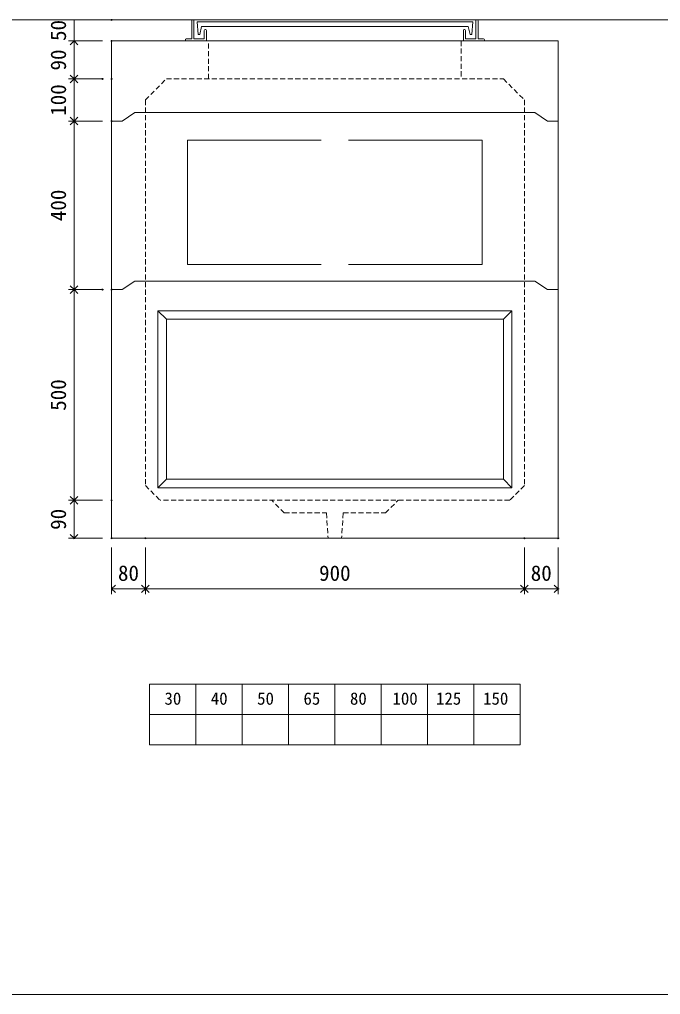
# Model space of a CAD drawing. Units: millimetres, scale not verified. Extents: x -4890 to 4890, y -2339 to 2340.
# Drawn here: x 1846 to 3368, y -1935 to 378 of the extents above; entities that cross this region are included whole.
import ezdxf
from ezdxf.enums import TextEntityAlignment as Align

# ---------------------------------------------------------------- set-up
doc = ezdxf.new("R2010")
doc.units = ezdxf.units.MM
doc.header["$LTSCALE"] = 10
doc.header["$PDMODE"] = 32
doc.header["$PDSIZE"] = 2
doc.linetypes.add('DASHED1', pattern=[1.8, 1.2, -0.6])
doc.linetypes.add('USER2', pattern=[50.8, 31.75, -6.35, 6.35, -6.35])
doc.layers.add('0-1_Defpoints', color=7, linetype='Continuous')
for name, color, linetype, lineweight in [('0-2_waku', 7, 'Continuous', 18), ('0-3_gaikei', 7, 'Continuous', 18), ('0-4_kakure', 7, 'DASHED1', 5), ('0-5_sunpou', 7, 'Continuous', 5), ('0-9_uchigawa', 6, 'Continuous', 18), ('0-B_futa', 3, 'Continuous', 18), ('0-C_GL', 4, 'Continuous', 18), ('0-E_文字１', 7, 'Continuous', 18), ('1-3_uchigawa2', 6, 'USER2', 18)]:
    doc.layers.add(name, color=color, linetype=linetype, lineweight=lineweight)
doc.styles.add('ＭＳ ゴシック', font='')
doc.styles.get('ＭＳ ゴシック').set_extended_font_data('MS Gothic')

# ---------------------------------------------------------------- blocks, each defined once
blk = doc.blocks.new('_Open90')
at = {"layer": '0-5_sunpou'}
blk.add_line((0, 0), (-1, 0), dxfattribs=at)
blk.add_lwpolyline([(-0.5, 0.5), (0, 0), (-0.5, -0.5)], dxfattribs=at)
blk = doc.blocks.new('D96')
at = {"layer": '0-1_Defpoints'}
for p in [(3512.32, 1902.03), (3423, 1402.03), (3512.32, 1402.03)]:
    blk.add_point(p, dxfattribs=at)
at = {"layer": '0-5_sunpou'}
for p, q in [((3490.32, 1902.03), (3410, 1902.03)), ((3423, 1884.03), (3423, 1420.03)), ((3490.32, 1402.03), (3410, 1402.03))]:
    blk.add_line(p, q, dxfattribs=at)
at = {"layer": '0-5_sunpou', "xscale": 18, "yscale": 18}
for p, rotation in [((3423, 1902.03), 90), ((3423, 1402.03), 270)]:
    blk.add_blockref('_Open90', p, dxfattribs=dict(at, rotation=rotation))
at = {"layer": '0-5_sunpou', "style": 'ＭＳ ゴシック'}
blk.add_text('500', height=36.66, rotation=90, dxfattribs=at).set_placement((3415, 1614.53), align=Align.BOTTOM_LEFT)
blk = doc.blocks.new('D97')
at = {"layer": '0-1_Defpoints'}
for p in [(3512.32, 1402.03), (3423, 1312.03), (3512.32, 1312.03)]:
    blk.add_point(p, dxfattribs=at)
at = {"layer": '0-5_sunpou'}
for p, q in [((3490.32, 1402.03), (3410, 1402.03)), ((3423, 1384.03), (3423, 1330.03)), ((3490.32, 1312.03), (3410, 1312.03))]:
    blk.add_line(p, q, dxfattribs=at)
at = {"layer": '0-5_sunpou', "xscale": 18, "yscale": 18}
for p, rotation in [((3423, 1402.03), 90), ((3423, 1312.03), 270)]:
    blk.add_blockref('_Open90', p, dxfattribs=dict(at, rotation=rotation))
at = {"layer": '0-5_sunpou', "style": 'ＭＳ ゴシック'}
blk.add_text('90', height=36.66, rotation=90, dxfattribs=at).set_placement((3415, 1332.03), align=Align.BOTTOM_LEFT)
blk = doc.blocks.new('D98')
at = {"layer": '0-1_Defpoints'}
for p in [(3512.32, 1312.03), (3592.32, 1312.03), (3592.32, 1192)]:
    blk.add_point(p, dxfattribs=at)
at = {"layer": '0-5_sunpou'}
for p, q in [((3512.32, 1290.03), (3512.32, 1179)), ((3592.32, 1290.03), (3592.32, 1179)), ((3530.32, 1192), (3574.32, 1192))]:
    blk.add_line(p, q, dxfattribs=at)
at = {"layer": '0-5_sunpou', "xscale": 18, "yscale": 18, "rotation": 180}
blk.add_blockref('_Open90', (3512.32, 1192), dxfattribs=at)
at = {"layer": '0-5_sunpou', "xscale": 18, "yscale": 18}
blk.add_blockref('_Open90', (3592.32, 1192), dxfattribs=at)
at = {"layer": '0-5_sunpou', "style": 'ＭＳ ゴシック'}
blk.add_text('80', height=36.66, dxfattribs=at).set_placement((3527.32, 1200), align=Align.BOTTOM_LEFT)
blk = doc.blocks.new('D99')
at = {"layer": '0-1_Defpoints'}
for p in [(3592.32, 1312.03), (4492.32, 1312.03), (4492.32, 1192)]:
    blk.add_point(p, dxfattribs=at)
at = {"layer": '0-5_sunpou'}
for p, q in [((3592.32, 1290.03), (3592.32, 1179)), ((4492.32, 1290.03), (4492.32, 1179)), ((3610.32, 1192), (4474.32, 1192))]:
    blk.add_line(p, q, dxfattribs=at)
at = {"layer": '0-5_sunpou', "xscale": 18, "yscale": 18, "rotation": 180}
blk.add_blockref('_Open90', (3592.32, 1192), dxfattribs=at)
at = {"layer": '0-5_sunpou', "xscale": 18, "yscale": 18}
blk.add_blockref('_Open90', (4492.32, 1192), dxfattribs=at)
at = {"layer": '0-5_sunpou', "style": 'ＭＳ ゴシック'}
blk.add_text('900', height=36.66, dxfattribs=at).set_placement((4004.82, 1200), align=Align.BOTTOM_LEFT)
blk = doc.blocks.new('D100')
at = {"layer": '0-1_Defpoints'}
for p in [(4492.32, 1312.03), (4572.32, 1312.03), (4572.32, 1192)]:
    blk.add_point(p, dxfattribs=at)
at = {"layer": '0-5_sunpou'}
for p, q in [((4492.32, 1290.03), (4492.32, 1179)), ((4572.32, 1290.03), (4572.32, 1179)), ((4510.32, 1192), (4554.32, 1192))]:
    blk.add_line(p, q, dxfattribs=at)
at = {"layer": '0-5_sunpou', "xscale": 18, "yscale": 18, "rotation": 180}
blk.add_blockref('_Open90', (4492.32, 1192), dxfattribs=at)
at = {"layer": '0-5_sunpou', "xscale": 18, "yscale": 18}
blk.add_blockref('_Open90', (4572.32, 1192), dxfattribs=at)
at = {"layer": '0-5_sunpou', "style": 'ＭＳ ゴシック'}
blk.add_text('80', height=36.66, dxfattribs=at).set_placement((4507.32, 1200), align=Align.BOTTOM_LEFT)
blk = doc.blocks.new('D101')
at = {"layer": '0-1_Defpoints'}
for p in [(3512.32, 2492.03), (3423, 2402.03), (3512.32, 2402.03)]:
    blk.add_point(p, dxfattribs=at)
at = {"layer": '0-5_sunpou'}
for p, q in [((3490.32, 2492.03), (3410, 2492.03)), ((3423, 2474.03), (3423, 2420.03)), ((3490.32, 2402.03), (3410, 2402.03))]:
    blk.add_line(p, q, dxfattribs=at)
at = {"layer": '0-5_sunpou', "xscale": 18, "yscale": 18}
for p, rotation in [((3423, 2492.03), 90), ((3423, 2402.03), 270)]:
    blk.add_blockref('_Open90', p, dxfattribs=dict(at, rotation=rotation))
at = {"layer": '0-5_sunpou', "style": 'ＭＳ ゴシック'}
blk.add_text('90', height=36.66, rotation=90, dxfattribs=at).set_placement((3415, 2422.03), align=Align.BOTTOM_LEFT)
blk = doc.blocks.new('D102')
at = {"layer": '0-1_Defpoints'}
for p in [(3490.32, 2402.03), (3423, 2302.03), (3512.32, 2302.03)]:
    blk.add_point(p, dxfattribs=at)
at = {"layer": '0-5_sunpou'}
for p, q in [((3468.32, 2402.03), (3410, 2402.03)), ((3423, 2384.03), (3423, 2320.03)), ((3490.32, 2302.03), (3410, 2302.03))]:
    blk.add_line(p, q, dxfattribs=at)
at = {"layer": '0-5_sunpou', "xscale": 18, "yscale": 18}
for p, rotation in [((3423, 2402.03), 90), ((3423, 2302.03), 270)]:
    blk.add_blockref('_Open90', p, dxfattribs=dict(at, rotation=rotation))
at = {"layer": '0-5_sunpou', "style": 'ＭＳ ゴシック'}
blk.add_text('100', height=36.66, rotation=90, dxfattribs=at).set_placement((3415, 2314.53), align=Align.BOTTOM_LEFT)
blk = doc.blocks.new('D103')
at = {"layer": '0-1_Defpoints'}
for p in [(3512.32, 2302.03), (3423, 1902.03), (3490.32, 1902.03)]:
    blk.add_point(p, dxfattribs=at)
at = {"layer": '0-5_sunpou'}
for p, q in [((3490.32, 2302.03), (3410, 2302.03)), ((3423, 2284.03), (3423, 1920.03)), ((3468.32, 1902.03), (3410, 1902.03))]:
    blk.add_line(p, q, dxfattribs=at)
at = {"layer": '0-5_sunpou', "xscale": 18, "yscale": 18}
for p, rotation in [((3423, 2302.03), 90), ((3423, 1902.03), 270)]:
    blk.add_blockref('_Open90', p, dxfattribs=dict(at, rotation=rotation))
at = {"layer": '0-5_sunpou', "style": 'ＭＳ ゴシック'}
blk.add_text('400', height=36.66, rotation=90, dxfattribs=at).set_placement((3415, 2064.53), align=Align.BOTTOM_LEFT)
blk = doc.blocks.new('D114')
at = {"layer": '0-1_Defpoints'}
for p in [(3512.32, 2542.03), (3423, 2492.03), (3512.32, 2492.03)]:
    blk.add_point(p, dxfattribs=at)
at = {"layer": '0-5_sunpou'}
for p, q in [((3490.32, 2542.03), (3410, 2542.03)), ((3423, 2542.03), (3423, 2492.03)), ((3490.32, 2492.03), (3410, 2492.03))]:
    blk.add_line(p, q, dxfattribs=at)
at = {"layer": '0-5_sunpou', "style": 'ＭＳ ゴシック'}
blk.add_text('50', height=36.66, rotation=90, dxfattribs=at).set_placement((3415, 2492.03), align=Align.BOTTOM_LEFT)

msp = doc.modelspace()

# ---------------------------------------------------------------- linework, layer by layer
at = {"layer": '0-2_waku'}
for p, q in [((2154.94, -1198.82), (2154.94, -1342.82)), ((2154.94, -1198.82), (2154.94, -1342.82)), ((2154.94, -1198.82), (2154.94, -1342.82)), ((2154.94, -1198.82), (2154.94, -1342.82)), ((2154.94, -1198.82), (3034.94, -1198.82)), ((2264.94, -1198.82), (2264.94, -1342.82)), ((2374.94, -1198.82), (2374.94, -1342.82)), ((2374.94, -1198.82), (2374.94, -1342.82)), ((2484.94, -1198.82), (2484.94, -1342.82)), ((2594.94, -1198.82), (2594.94, -1342.82)), ((2704.94, -1198.82), (2704.94, -1342.82)), ((2814.94, -1198.82), (2814.94, -1342.82)), ((2924.94, -1198.82), (2924.94, -1342.82)), ((3034.94, -1198.82), (3034.94, -1342.82)), ((2154.94, -1270.82), (3034.94, -1270.82)), ((2154.94, -1342.82), (3034.94, -1342.82)), ((-1230.06, -1935.49), (4889.94, -1935.49)), ((-1230.06, -1935.49), (4889.94, -1935.49))]:
    msp.add_line(p, q, dxfattribs=at)
at = {"layer": '0-3_gaikei'}
for p, q in [((2064.94, 327.18), (3124.94, 327.18)), ((2064.94, -852.82), (2064.94, 327.18)), ((2159.94, 327.18), (2269.94, 327.18)), ((2179.94, 327.18), (2979.94, 327.18)), ((2194.94, 327.18), (2994.94, 327.18)), ((3014.94, 327.18), (2904.94, 327.18)), ((3029.94, 327.18), (2919.94, 327.18)), ((3124.94, -852.82), (3124.94, 327.18)), ((2089.94, 137.18), (2119.94, 157.18)), ((2119.94, 157.18), (3069.94, 157.18)), ((3069.94, 157.18), (3099.94, 137.18)), ((2089.94, 137.18), (2064.94, 137.18)), ((3099.94, 137.18), (3124.94, 137.18)), ((2089.94, -262.82), (2119.94, -242.82)), ((2119.94, -242.82), (3069.94, -242.82)), ((3069.94, -242.82), (3099.94, -262.82)), ((2089.94, -262.82), (2064.94, -262.82)), ((3099.94, -262.82), (3124.94, -262.82)), ((3124.94, -852.82), (2064.94, -852.82))]:
    msp.add_line(p, q, dxfattribs=at)
at = {"layer": '0-4_kakure'}
for p, q in [((2294.94, 237.18), (2294.94, 327.18)), ((2894.94, 327.18), (2894.94, 237.18)), ((2144.94, 187.18), (2194.94, 237.18)), ((2194.94, 237.18), (2994.94, 237.18)), ((2994.94, 237.18), (3044.94, 187.18)), ((2144.94, 187.18), (2144.94, -727.82)), ((3044.94, 187.18), (3044.94, -727.82)), ((2144.94, -727.82), (2179.94, -762.82)), ((3044.94, -727.82), (3009.94, -762.82)), ((3009.94, -762.82), (2179.94, -762.82)), ((2474.94, -792.82), (2444.94, -762.82)), ((2714.94, -792.82), (2744.94, -762.82)), ((2474.94, -792.82), (2574.94, -792.82)), ((2574.94, -792.82), (2578.94, -852.82)), ((2614.94, -792.82), (2610.94, -852.82)), ((2614.94, -792.82), (2714.94, -792.82))]:
    msp.add_line(p, q, dxfattribs=at)
at = {"layer": '0-9_uchigawa'}
for p, q in [((2174.94, -312.82), (2174.94, -732.82)), ((2174.94, -312.82), (2594.94, -312.82)), ((2174.94, -312.82), (2194.94, -332.82)), ((2594.94, -312.82), (3014.94, -312.82)), ((2594.94, -312.82), (3014.94, -312.82)), ((3014.94, -312.82), (2994.94, -332.82)), ((3014.94, -312.82), (3014.94, -732.82)), ((2194.94, -332.82), (2194.94, -712.82)), ((2194.94, -332.82), (2594.94, -332.82)), ((2194.94, -332.82), (2594.94, -332.82)), ((2594.94, -332.82), (2994.94, -332.82)), ((2994.94, -332.82), (2994.94, -712.82)), ((2194.94, -712.82), (2174.94, -732.82)), ((2194.94, -712.82), (2594.94, -712.82)), ((2594.94, -712.82), (2994.94, -712.82)), ((2994.94, -712.82), (3014.94, -732.82)), ((2174.94, -732.82), (2594.94, -732.82)), ((2594.94, -732.82), (3014.94, -732.82))]:
    msp.add_line(p, q, dxfattribs=at)
at = {"layer": '0-B_futa'}
for p, q in [((2254.94, 375.18), (2254.94, 332.18)), ((2256.94, 377.18), (2259.94, 377.18)), ((2259.94, 377.18), (2259.94, 332.18)), ((2267.75, 372.68), (2922.08, 372.68)), ((2267.75, 372.68), (2270.24, 342.68)), ((2922.08, 372.68), (2919.83, 342.68)), ((2929.94, 377.18), (2929.94, 332.18)), ((2929.94, 377.18), (2932.94, 377.18)), ((2934.94, 375.18), (2934.94, 332.18)), ((2278.27, 361.68), (2273.95, 342.68)), ((2278.27, 361.68), (2911.61, 361.68)), ((2284.94, 352.18), (2284.94, 332.18)), ((2286.94, 354.18), (2287.94, 354.18)), ((2289.94, 352.18), (2289.94, 327.18)), ((2899.94, 352.18), (2899.94, 327.18)), ((2902.94, 354.18), (2901.94, 354.18)), ((2904.94, 352.18), (2904.94, 332.18)), ((2911.61, 361.68), (2915.93, 342.68)), ((2239.94, 330.18), (2239.94, 329.18)), ((2241.94, 332.18), (2254.94, 332.18)), ((2289.94, 327.18), (2241.94, 327.18)), ((2259.94, 332.18), (2284.94, 332.18)), ((2270.24, 342.68), (2273.95, 342.68)), ((2899.94, 327.18), (2947.94, 327.18)), ((2929.94, 332.18), (2904.94, 332.18)), ((2919.83, 342.68), (2915.93, 342.68)), ((2947.94, 332.18), (2934.94, 332.18)), ((2949.94, 330.18), (2949.94, 329.18))]:
    msp.add_line(p, q, dxfattribs=at)
for centre, start, end in [((2256.94, 375.18), 90, 180), ((2932.94, 375.18), 0, 90), ((2286.94, 352.18), 90, 180), ((2287.94, 352.18), 0, 90), ((2901.94, 352.18), 90, 180), ((2902.94, 352.18), 0, 90), ((2241.94, 330.18), 90, 180), ((2241.94, 329.18), 180, 270), ((2947.94, 330.18), 0, 90), ((2947.94, 329.18), 270, 0)]:
    msp.add_arc(centre, 2, start, end, dxfattribs=at)
at = {"layer": '0-C_GL'}
msp.add_line((-1230.06, 377.18), (4889.94, 377.18), dxfattribs=at)
at = {"layer": '1-3_uchigawa2'}
for p, q in [((2244.94, 92.18), (2594.94, 92.18)), ((2244.94, 92.18), (2244.94, -202.82)), ((2944.94, 92.18), (2594.94, 92.18)), ((2944.94, 92.18), (2944.94, -202.82)), ((2244.94, -202.82), (2594.94, -202.82)), ((2944.94, -202.82), (2594.94, -202.82))]:
    msp.add_line(p, q, dxfattribs=at)

# ---------------------------------------------------------------- block references
at = {"layer": '0-5_sunpou'}
for name in ['D114', 'D101', 'D102', 'D103', 'D96', 'D97', 'D98', 'D99', 'D100']:
    msp.add_blockref(name, (-1447.37, -2164.85), dxfattribs=at)

# ---------------------------------------------------------------- texts
at = {"layer": '0-E_文字１', "style": 'ＭＳ ゴシック'}
for s, p in [('30', (2190.37, -1256.64)), ('40', (2300.37, -1256.64)), ('50', (2410.37, -1256.64)), ('65', (2520.37, -1256.64)), ('80', (2630.78, -1256.64)), ('100', (2731.65, -1256.64)), ('125', (2835.04, -1256.64)), ('150', (2946.8, -1256.64))]:
    msp.add_text(s, height=29.33, dxfattribs=at).set_placement(p, align=Align.BOTTOM_LEFT)

doc.saveas('drawing.dxf')
